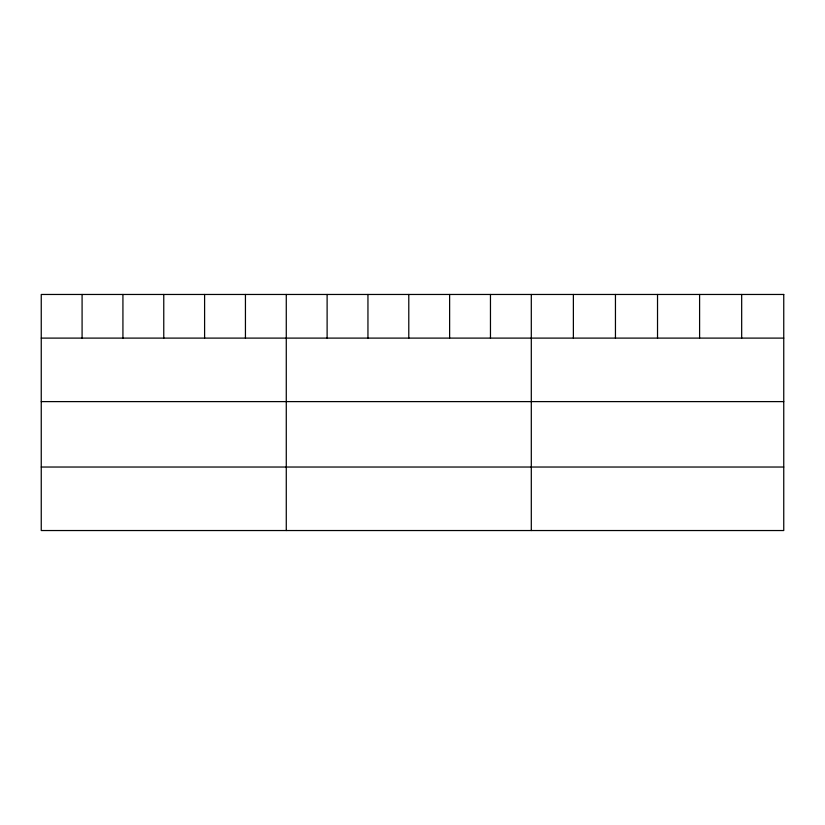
<?xml version="1.0" encoding="UTF-8"?>
<svg xmlns="http://www.w3.org/2000/svg" width="825" height="825" viewBox="0 0 825 825"><rect width="100%" height="100%" fill="white"/><g stroke="black" fill="none" stroke-linecap="round" stroke-linejoin="round"><path stroke-width="1.24" d="M41.25 338.106L783.75 338.106M41.25 401.61L783.75 401.61M41.25 467.032L783.75 467.032M741.675 294.463L741.675 338.106M699.6 294.463L699.6 338.106M657.525 294.463L657.525 338.106M615.45 294.463L615.45 338.106M573.375 294.463L573.375 338.106M531.3 294.463L531.3 530.537M490.463 294.463L490.463 338.106M449.625 294.463L449.625 338.106M408.787 294.463L408.787 338.106M367.95 294.463L367.95 338.106M327.113 294.463L327.113 338.106M286.275 294.463L286.275 530.537M245.438 294.463L245.438 338.106M204.6 294.463L204.6 338.106M163.763 294.463L163.763 338.106M122.925 294.463L122.925 338.106M82.087 294.463L82.087 338.106M783.75 294.463L41.25 294.463L41.25 530.537L783.75 530.537L783.75 294.463"/></g></svg>
